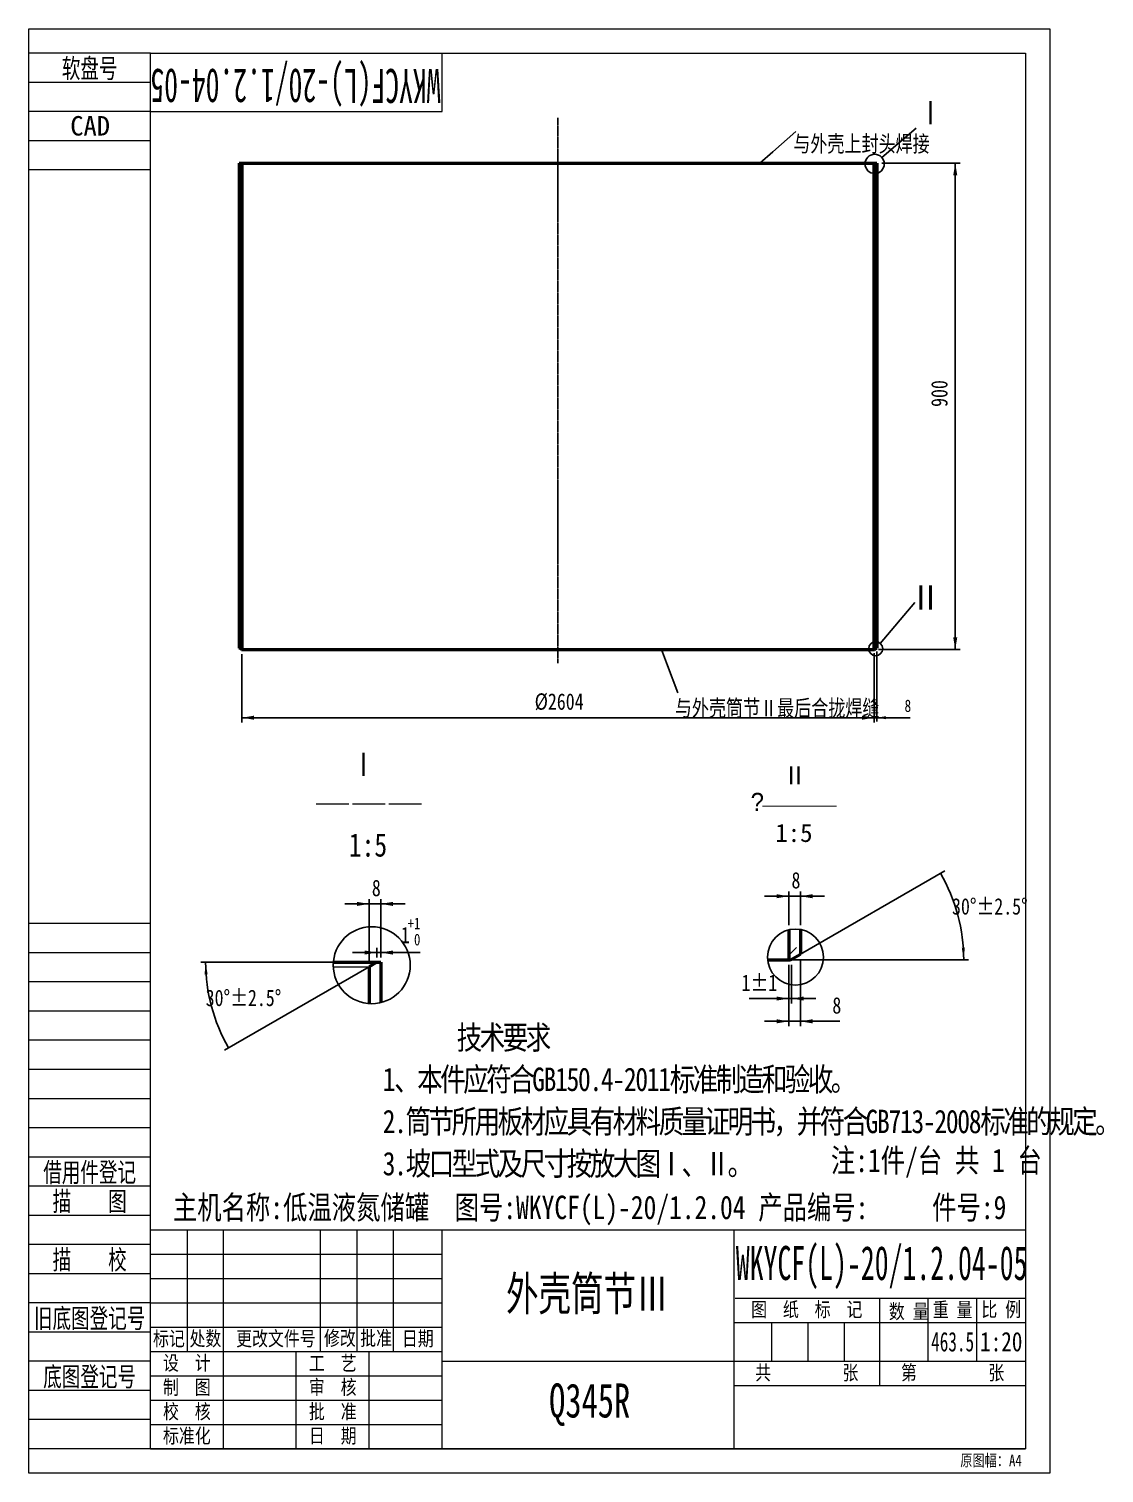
# Model space of a CAD drawing. Header units: millimetres. Extents: x 1505 to 130937, y -44938 to 37032.
# Drawn here: x 89996 to 94419, y -17128 to -11188 of the extents above; entities that cross this region are included whole.
import ezdxf

# ---------------------------------------------------------------- set-up
doc = ezdxf.new("R2010")
doc.units = ezdxf.units.MM
doc.linetypes.add('AM_ISO08W050', pattern=[16, 13, -1, 1, -1])
for name, color, linetype, lineweight in [('6', 2, 'Continuous', 18), ('AM_0', 7, 'Continuous', 50), ('AM_4', 3, 'Continuous', 25), ('AM_5', 3, 'Continuous', 25), ('AM_6', 2, 'Continuous', 15), ('AM_7', 4, 'AM_ISO08W050', 25), ('AM_8', 1, 'Continuous', 25), ('CDRAFT0', 7, 'Continuous', 18), ('RAHM2', 1, 'Continuous', 18), ('RAHM3', 2, 'Continuous', 18), ('RAHM5', 7, 'Continuous', 18), ('TILE1', 5, 'Continuous', 18)]:
    doc.layers.add(name, color=color, linetype=linetype, lineweight=lineweight)
doc.styles.add('ACANSTS', font='')
doc.styles.add('ACGBTS_0.596443', font='', dxfattribs={"width": 0.596868})
doc.styles.add('HZ', font='', dxfattribs={"width": 0.7})
doc.styles.add('PC_TEXTSTYLE', font='', dxfattribs={"width": 0.8})
doc.styles.get("Standard").update_dxf_attribs({"font": 'txt', "width": 0.8})
doc.styles.add('UserTxtStyle1', font='', dxfattribs={"width": 0.6})
doc.styles.add('UserTxtStyle2', font='', dxfattribs={"width": 0.65})
doc.styles.add('UserTxtStyle27', font='')
doc.styles.add('UserTxtStyle89', font='')
doc.styles.add('UserTxtStyle90', font='', dxfattribs={"width": 0.8})
doc.styles.get('ACANSTS').set_extended_font_data('宋体')
doc.styles.get('ACGBTS_0.596443').set_extended_font_data('宋体')
doc.styles.get('HZ').set_extended_font_data('宋体')
doc.styles.get('PC_TEXTSTYLE').set_extended_font_data('宋体')
doc.styles.get('UserTxtStyle1').set_extended_font_data('宋体')
doc.styles.get('UserTxtStyle2').set_extended_font_data('宋体')
doc.styles.get('UserTxtStyle27').set_extended_font_data('宋体')
doc.styles.get('UserTxtStyle89').set_extended_font_data('ms pgothic')
doc.styles.get('UserTxtStyle90').set_extended_font_data('宋体')
doc.dimstyles.new('AM_GB$0', dxfattribs={"dimtxt": 3.371484, "dimasz": 2.5, "dimexe": 1, "dimexo": 1, "dimgap": 2.088633, "dimtad": 1, "dimdsep": 46, "dimtxsty": 'Standard', "dimblk": 'NONE', "dimcen": 0, "dimdle": 5, "dimclrd": 256, "dimclre": 256, "dimclrt": 2, "dimadec": 0, "dimazin": 2, "dimtfac": 0.707107, "dimtdec": 3, "dimtmove": 2, "dimatfit": 3, "dimfxl": 1, "dimfrac": 2, "dimtolj": 1, "dimlwd": 18, "dimarcsym": 0})
doc.dimstyles.new('AM_GB$2', dxfattribs={"dimtxt": 3.371484, "dimasz": 2.5, "dimexe": 1, "dimexo": 1, "dimgap": 2.088633, "dimtad": 1, "dimtih": 1, "dimtoh": 1, "dimdsep": 46, "dimtxsty": 'Standard', "dimblk": 'NONE', "dimcen": 0, "dimdle": 5, "dimclrd": 256, "dimclre": 256, "dimclrt": 2, "dimadec": 0, "dimazin": 2, "dimtfac": 0.707107, "dimtdec": 3, "dimtmove": 2, "dimatfit": 3, "dimfxl": 1, "dimfrac": 2, "dimtolj": 1, "dimlwd": 18, "dimarcsym": 0})

# ---------------------------------------------------------------- blocks, each defined once
blk = doc.blocks.new('*X561')
at = {"layer": 'CDRAFT0'}
for p, q in [((1700, 5600), (1700, 5840)), ((500, 5600), (1700, 5600)), ((500, 100), (0, 100))]:
    blk.add_line(p, q, dxfattribs=at)
blk.add_lwpolyline([(500, 100), (500, 5840), (4100, 5840), (4100, 100), (500, 100)], dxfattribs=at)
at = {"layer": 'RAHM2'}
for p, q in [((500, 5720), (0, 5720)), ((500, 5480), (0, 5480)), ((500, 2260), (0, 2260)), ((500, 2020), (0, 2020)), ((500, 1780), (0, 1780)), ((500, 1540), (0, 1540)), ((500, 1300), (0, 1300)), ((500, 1060), (0, 1060)), ((500, 820), (0, 820)), ((500, 580), (0, 580)), ((500, 340), (0, 340)), ((500, 220), (0, 220))]:
    blk.add_line(p, q, dxfattribs=at)
at = {"layer": 'RAHM3'}
for p, q in [((500, 5840), (0, 5840)), ((500, 5600), (0, 5600)), ((500, 5360), (0, 5360)), ((500, 2140), (0, 2140)), ((500, 1900), (0, 1900)), ((500, 1660), (0, 1660)), ((500, 1420), (0, 1420)), ((500, 1180), (0, 1180)), ((500, 940), (0, 940)), ((500, 700), (0, 700)), ((500, 460), (0, 460))]:
    blk.add_line(p, q, dxfattribs=at)
at = {"layer": 'TILE1'}
blk.add_line((0, 0), (0, 5940), dxfattribs=at)
blk.add_lwpolyline([(0, 5940), (4200, 5940), (4200, 0), (0, 0)], dxfattribs=at)
at = {"layer": '6', "color": 1, "insert": (3831.6, 76.5), "char_height": 48.16, "width": 412.344, "attachment_point": 1, "line_spacing_factor": 1.37}
blk.add_mtext('原图幅：A4', dxfattribs=at)
at = {"layer": 'RAHM2', "char_height": 80, "attachment_point": 8}
for s, insert, width, style in [('软盘号', (250, 5728.9), 344.867, 'HZ'), ('CAD', (252, 5500), 244.667, 'ACANSTS'), ('借用件登记', (250, 1188), 587.067, 'HZ'), ('描    图', (250, 1069.3), 462, 'HZ'), ('描    校', (250, 828.9), 467.6, 'HZ'), ('旧底图登记号', (250, 587.6), 691.133, 'HZ'), ('底图登记号', (250, 347.6), 585.667, 'HZ')]:
    blk.add_mtext(s, dxfattribs=dict(at, insert=insert, width=width, style=style))
at = {"layer": 'RAHM5', "insert": (1096.7, 5723.9), "char_height": 140, "width": 266, "attachment_point": 5, "rotation": 180, "style": 'ACGBTS_0.596443'}
blk.add_mtext('WKYCF(L)-20/1.2.04-05', dxfattribs=at)
blk = doc.blocks.new('*X562')
at = {"layer": 'CDRAFT0'}
for p, q in [((-3600, 0), (-3600, 900)), ((-3600, 900), (0, 900)), ((-3447.7, 400), (-3447.7, 900)), ((-3300, 0), (-3300, 900)), ((-2900, 400), (-2900, 900)), ((-2750, 400), (-2750, 900)), ((-2600, 400), (-2600, 900)), ((-2400, 0), (-2400, 900)), ((-1200, 900), (-1200, 0)), ((0, 900), (0, 0)), ((-1194.4, 620), (0, 620)), ((-600, 261.7), (-600, 620)), ((-400, 360), (-400, 620)), ((-200, 360.6), (-200, 620)), ((-1199.3, 520), (0, 520)), ((-3600, 400), (-2400, 400)), ((-3000, 0), (-3000, 400)), ((-2700, 0.3), (-2700, 400)), ((-2400, 360), (0, 360)), ((-1200, 260), (0, 260)), ((-3600, 0), (0, 0))]:
    blk.add_line(p, q, dxfattribs=at)
at = {"layer": 'RAHM2'}
for p, q in [((-3600, 800), (-2400, 800)), ((-3600, 700), (-2400, 700)), ((-3600, 600), (-2400, 600)), ((-3600, 500), (-2400, 500)), ((-1044.4, 360.6), (-1044.4, 520)), ((-894.4, 360.6), (-894.4, 520)), ((-744.4, 360.6), (-744.4, 520)), ((-3600, 300), (-2400, 300)), ((-3600, 200), (-2400, 200)), ((-3600, 100), (-2400, 100))]:
    blk.add_line(p, q, dxfattribs=at)
for s, insert, char_height, width, attachment_point, style in [('图  纸  标  记', (-900, 570), 60, 698, 5, 'PC_TEXTSTYLE'), ('数 量', (-562.3, 528.3), 60, 247.2, 7, 'PC_TEXTSTYLE'), ('重 量', (-300, 570), 60, 247.6, 5, 'PC_TEXTSTYLE'), ('比 例', (-100, 570), 60, 232.4, 5, 'PC_TEXTSTYLE'), ('标记', (-3523.9, 450), 60, 195.6, 5, 'PC_TEXTSTYLE'), ('处数', (-3373.9, 450), 60, 194.4, 5, 'PC_TEXTSTYLE'), (' 更改文件号', (-3100, 450), 60, 556.8, 5, 'PC_TEXTSTYLE'), ('修改', (-2820.7, 451.8), 60, 196.4, 5, 'PC_TEXTSTYLE'), ('批准', (-2671.7, 451.8), 60, 196.4, 5, 'PC_TEXTSTYLE'), ('日期', (-2500, 450), 60, 176.4, 5, 'PC_TEXTSTYLE'), ('463.5', (-300, 440), 80, 270.4, 5, 'UserTxtStyle2'), ('设  计', (-3450, 350), 60, 297.2, 5, 'PC_TEXTSTYLE'), ('工  艺', (-2850, 350), 60, 295.6, 5, 'PC_TEXTSTYLE'), ('共         张', (-900, 310), 60, 657.6, 5, 'PC_TEXTSTYLE'), ('第         张', (-300, 310), 60, 657.2, 5, 'PC_TEXTSTYLE'), ('制  图', (-3450, 250), 60, 294, 5, 'PC_TEXTSTYLE'), ('审  核', (-2850, 250), 60, 294, 5, 'PC_TEXTSTYLE'), ('校  核', (-3450, 150), 60, 296.8, 5, 'PC_TEXTSTYLE'), ('批  准', (-2850, 150), 60, 298.8, 5, 'PC_TEXTSTYLE'), ('标准化', (-3450, 50), 60, 298.4, 5, 'PC_TEXTSTYLE'), ('日  期', (-2850, 50.3), 60, 278.8, 5, 'PC_TEXTSTYLE')]:
    blk.add_mtext(s, dxfattribs=dict(at, insert=insert, char_height=char_height, width=width, attachment_point=attachment_point, style=style))
at = {"layer": 'RAHM2', "color": 2, "insert": (-100, 440), "char_height": 80, "width": 266.133, "attachment_point": 5, "style": 'PC_TEXTSTYLE'}
blk.add_mtext('1:20', dxfattribs=at)
at = {"layer": 'RAHM5', "char_height": 140, "attachment_point": 5}
for s, insert, width, style in [('WKYCF(L)-20/1.2.04-05', (-592, 745.6), 1870.4, 'UserTxtStyle1'), ('外壳筒节Ⅲ', (-1802.7, 630.4), 1037.167, 'HZ'), ('Q345R', (-1793.2, 181.1), 518.583, 'HZ')]:
    blk.add_mtext(s, dxfattribs=dict(at, insert=insert, width=width, style=style))
blk = doc.blocks.new('*X563')
at = {"layer": 'AM_5'}
for points in [[(90872.6, -14020.6), (90922.6, -14012.2), (90922.6, -14028.9)], [(93472.6, -14020.6), (93422.6, -14012.2), (93422.6, -14028.9)]]:
    blk.add_hatch(color=256, dxfattribs=at).paths.add_polyline_path(points, flags=0)
for p, q in [((90872.6, -13759.7), (90872.6, -14040.6)), ((93472.6, -13759.7), (93472.6, -14040.6)), ((90872.6, -14020.6), (93472.6, -14020.6))]:
    blk.add_line(p, q, dxfattribs=at)
at = {"layer": 'AM_5', "color": 2, "insert": (92177.3, -13955.6), "char_height": 67.43, "width": 360, "attachment_point": 5, "line_spacing_factor": 1.37}
blk.add_mtext('%%C2604', dxfattribs=at)
blk = doc.blocks.new('_NONE')
blk = doc.blocks.new('*X564')
at = {"layer": 'AM_5'}
for points in [[(93472.6, -14020.6), (93435.1, -14026.8), (93435.1, -14014.3)], [(93484.6, -14020.6), (93522.1, -14026.8), (93522.1, -14014.3)]]:
    blk.add_hatch(color=256, dxfattribs=at).paths.add_polyline_path(points, flags=0)
for p, q in [((93472.6, -13754.7), (93472.6, -14035.6)), ((93484.6, -13748.9), (93484.6, -14035.6)), ((93620.8, -14020.6), (93397.6, -14020.6))]:
    blk.add_line(p, q, dxfattribs=at)
at = {"layer": 'AM_5', "color": 2, "insert": (93611.8, -13971.8), "char_height": 50.6, "width": 105, "attachment_point": 5, "line_spacing_factor": 1.37}
blk.add_mtext('8', dxfattribs=at)
blk = doc.blocks.new('*X565')
at = {"layer": 'AM_5'}
for points in [[(93806.8, -11739.7), (93815.1, -11789.7), (93798.4, -11789.7)], [(93806.8, -13739.7), (93815.1, -13689.7), (93798.4, -13689.7)]]:
    blk.add_hatch(color=256, dxfattribs=at).paths.add_polyline_path(points, flags=0)
for p, q in [((93504.6, -11739.7), (93826.8, -11739.7)), ((93806.8, -11739.7), (93806.8, -13739.7)), ((93491, -13739.7), (93826.8, -13739.7))]:
    blk.add_line(p, q, dxfattribs=at)
at = {"layer": 'AM_5', "color": 2, "insert": (93741.8, -12687.3), "char_height": 67.43, "width": 200, "attachment_point": 5, "rotation": 90, "line_spacing_factor": 1.37}
blk.add_mtext('900', dxfattribs=at)
blk = doc.blocks.new('*X566')
at = {"layer": 'AM_5', "color": 3}
for p, q in [((93150.6, -11609), (93055.9, -11693.2)), ((93055.9, -11693.2), (93003.6, -11739.7))]:
    blk.add_line(p, q, dxfattribs=at)
at = {"layer": 'AM_5', "color": 2, "insert": (93140.7, -11626.2), "char_height": 67.43, "width": 882.933, "attachment_point": 1, "line_spacing_factor": 1.37}
blk.add_mtext('与外壳上封头焊接', dxfattribs=at)
blk = doc.blocks.new('*X567')
at = {"layer": 'AM_5', "color": 3}
for p, q in [((92623.4, -13805.2), (92598.6, -13739.7)), ((92666.3, -13918.4), (92623.4, -13805.2))]:
    blk.add_line(p, q, dxfattribs=at)
at = {"layer": 'AM_5', "color": 2, "insert": (92653.4, -13947.2), "char_height": 67.43, "width": 1328.349, "attachment_point": 1, "line_spacing_factor": 1.37}
blk.add_mtext('与外壳筒节Ⅱ最后合拢焊缝', dxfattribs=at)
blk = doc.blocks.new('*X568')
at = {"layer": 'AM_4'}
blk.add_line((93505.3, -11716.8), (93645.7, -11595.4), dxfattribs=at)
at = {"layer": 'AM_4', "linetype": 'Continuous', "lineweight": 25}
blk.add_circle((93475.3, -11742.7), 39.6, dxfattribs=at)
at = {"layer": 'AM_4', "color": 2, "insert": (93654.6, -11580), "char_height": 96.3, "width": 78.154, "attachment_point": 7, "line_spacing_factor": 1.37}
blk.add_mtext('Ⅰ', dxfattribs=at)
blk = doc.blocks.new('*X569')
at = {"layer": 'AM_4', "color": 7, "linetype": 'Continuous', "lineweight": 25}
blk.add_circle((91406.4, -15038.5), 158.3, dxfattribs=at)
at = {"layer": 'AM_4', "color": 7, "attachment_point": 7, "line_spacing_factor": 1.37}
for s, insert, char_height, width in [('Ⅰ', (91322.8, -14260.1), 96.3, 78.154), ('1:5', (91312.4, -14593.4), 96.33, 184.286)]:
    blk.add_mtext(s, dxfattribs=dict(at, insert=insert, char_height=char_height, width=width))
at = {"layer": 'AM_4', "color": 7, "insert": (91176.5, -14426.8), "char_height": 100, "width": 660.5, "attachment_point": 7, "line_spacing_factor": 1.15057, "style": 'UserTxtStyle27'}
blk.add_mtext('\\T1.1;───', dxfattribs=at)
blk = doc.blocks.new('*X570')
at = {"layer": 'AM_0'}
for p, q in [((-157.9, 12), (36.9, 12)), ((20.9, 12), (-11.1, -6.4)), ((36.9, 12), (36.9, -154)), ((-11.1, -6.4), (-11.1, -157.9))]:
    blk.add_line(p, q, dxfattribs=at)
at = {"layer": 'CDRAFT0'}
blk.add_line((-158.2, -6.4), (-11.1, -6.4), dxfattribs=at)
blk = doc.blocks.new('*X571')
at = {"layer": 'AM_5'}
for points in [[(91395.3, -14786.4), (91345.3, -14794.8), (91345.3, -14778.1)], [(91443.3, -14786.4), (91493.3, -14794.8), (91493.3, -14778.1)]]:
    blk.add_hatch(color=256, dxfattribs=at).paths.add_polyline_path(points, flags=0)
for p, q in [((91543.3, -14786.4), (91295.3, -14786.4)), ((91395.3, -15024.9), (91395.3, -14766.4)), ((91443.3, -15006.4), (91443.3, -14766.4))]:
    blk.add_line(p, q, dxfattribs=at)
at = {"layer": 'AM_5', "color": 2, "insert": (91425.3, -14721.4), "char_height": 67.4, "width": 140, "attachment_point": 5, "line_spacing_factor": 1.37}
blk.add_mtext('8', dxfattribs=at)
blk = doc.blocks.new('*X573')
at = {"layer": 'CDRAFT0', "color": 3, "char_height": 47.88, "width": 187.44, "attachment_point": 1, "line_spacing_factor": 1.37}
for s, insert in [('+1', (91554.3, -14842.8)), (' 0', (91554.3, -14909.1))]:
    blk.add_mtext(s, dxfattribs=dict(at, insert=insert))
at = {"layer": 'CDRAFT0', "color": 2, "insert": (91526.3, -14880.5), "char_height": 67.4, "width": 299.44, "attachment_point": 1, "line_spacing_factor": 1.37}
blk.add_mtext('1', dxfattribs=at)
blk = doc.blocks.new('*X572')
at = {"layer": 'AM_5'}
for points in [[(91427.3, -14986.4), (91377.3, -14978.1), (91377.3, -14994.8)], [(91443.3, -14986.4), (91493.3, -14978.1), (91493.3, -14994.8)]]:
    blk.add_hatch(color=256, dxfattribs=at).paths.add_polyline_path(points, flags=0)
for p, q in [((91427.3, -15006.4), (91427.3, -14966.4)), ((91443.3, -15006.4), (91443.3, -14966.4)), ((91327.3, -14986.4), (91606.2, -14986.4))]:
    blk.add_line(p, q, dxfattribs=at)
at = {"layer": 'AM_5', "color": 2}
blk.add_blockref('*X573', (0, 0), dxfattribs=at)
blk = doc.blocks.new('*X574')
at = {"layer": 'AM_8', "linetype": 'Continuous', "lineweight": 18}
h = blk.add_hatch(dxfattribs=at)
h.set_pattern_fill('ANSI31', color=256, style=0, pattern_type=0)
h.set_pattern_definition([(45, (0, 0), (-89.8, 89.8), [])])
edge = h.paths.add_edge_path(flags=0)
edge.add_line((4, -11.5), (4, 115.1))
edge.add_arc((0, 0), 115.2, 88.01012, 104.06726)
edge.add_line((-28, 111.7), (-28, -11.5))
edge.add_line((-28, -11.5), (4, -11.5))
at = {"layer": 'AM_0'}
for p, q in [((-28, 111.7), (-28, -11.5)), ((20, 113.4), (20, 11.5)), ((-20, -11.5), (20, 11.5)), ((-114.6, -11.5), (-20, -11.5))]:
    blk.add_line(p, q, dxfattribs=at)
blk = doc.blocks.new('*X575')
at = {"layer": 'AM_5'}
for points in [[(93121.6, -14754.7), (93071.6, -14746.4), (93071.6, -14763.1)], [(93169.6, -14754.7), (93219.6, -14746.4), (93219.6, -14763.1)]]:
    blk.add_hatch(color=256, dxfattribs=at).paths.add_polyline_path(points, flags=0)
for p, q in [((93021.6, -14754.7), (93269.6, -14754.7)), ((93121.6, -14873.4), (93121.6, -14734.7)), ((93169.6, -14873.4), (93169.6, -14734.7))]:
    blk.add_line(p, q, dxfattribs=at)
at = {"layer": 'AM_5', "color": 2, "insert": (93151.6, -14689.7), "char_height": 67.4, "width": 140, "attachment_point": 5, "line_spacing_factor": 1.37}
blk.add_mtext('8', dxfattribs=at)
blk = doc.blocks.new('*X576')
at = {"layer": 'AM_5'}
for points in [[(93121.6, -15175.6), (93071.6, -15183.9), (93071.6, -15167.3)], [(93133.6, -15175.6), (93183.6, -15183.9), (93183.6, -15167.3)]]:
    blk.add_hatch(color=256, dxfattribs=at).paths.add_polyline_path(points, flags=0)
for p, q in [((93121.6, -15036.7), (93121.6, -15195.6)), ((93133.6, -15036.7), (93133.6, -15195.6)), ((93233.6, -15175.6), (92958.7, -15175.6))]:
    blk.add_line(p, q, dxfattribs=at)
at = {"layer": 'AM_5', "color": 2, "insert": (93001.1, -15110.6), "char_height": 67.43, "width": 144.04, "attachment_point": 5, "line_spacing_factor": 1.37}
blk.add_mtext('1%%P1', dxfattribs=at)
blk = doc.blocks.new('*X577')
at = {"layer": 'AM_5'}
for points in [[(93121.6, -15269.3), (93071.6, -15260.9), (93071.6, -15277.6)], [(93169.6, -15269.3), (93219.6, -15260.9), (93219.6, -15277.6)]]:
    blk.add_hatch(color=256, dxfattribs=at).paths.add_polyline_path(points, flags=0)
for p, q in [((93169.6, -15013.6), (93169.6, -15289.3)), ((93121.6, -15036.7), (93121.6, -15289.3)), ((93021.6, -15269.3), (93331.6, -15269.3))]:
    blk.add_line(p, q, dxfattribs=at)
at = {"layer": 'AM_5', "color": 2, "insert": (93319.6, -15204.3), "char_height": 67.4, "width": 140, "attachment_point": 5, "line_spacing_factor": 1.37}
blk.add_mtext('8', dxfattribs=at)
blk = doc.blocks.new('*X578')
at = {"layer": 'AM_5'}
blk.add_hatch(color=256, dxfattribs=at).paths.add_polyline_path([(90723.2, -15026.4), (90731.2, -15076.2), (90718.7, -15076.8)], flags=0)
blk.add_hatch(color=256, dxfattribs=at).paths.add_polyline_path([(90723.2, -15026.4), (90731.2, -15076.2), (90718.7, -15076.8)], flags=0)
for p, q in [((91248.5, -15026.4), (90703.2, -15026.4)), ((91395.3, -15044.9), (90800.2, -15388.5))]:
    blk.add_line(p, q, dxfattribs=at)
for start, end in [(180, 195), (195, 210)]:
    blk.add_arc((91427.3, -15026.4), 704.1, start, end, dxfattribs=at)
at = {"layer": 'AM_5', "color": 2, "insert": (90878.9, -15173.4), "char_height": 67.43, "width": 391.84, "attachment_point": 5, "line_spacing_factor": 1.37}
blk.add_mtext('30%%D%%P2.5%%D', dxfattribs=at)
blk = doc.blocks.new('*X579')
at = {"layer": 'AM_5'}
blk.add_hatch(color=256, dxfattribs=at).paths.add_polyline_path([(93841.7, -15016.7), (93833.7, -14967), (93846.2, -14966.3)], flags=0)
blk.add_hatch(color=256, dxfattribs=at).paths.add_polyline_path([(93841.7, -15016.7), (93833.7, -14967), (93846.2, -14966.3)], flags=0)
for p, q in [((93169.6, -14993.6), (93763.6, -14650.7)), ((93129.6, -15016.7), (93861.7, -15016.7))]:
    blk.add_line(p, q, dxfattribs=at)
for start, end in [(15, 30), (360, 15)]:
    blk.add_arc((93129.6, -15016.7), 712.1, start, end, dxfattribs=at)
at = {"layer": 'AM_5', "color": 2, "insert": (93949.2, -14797.1), "char_height": 67.43, "width": 391.84, "attachment_point": 5, "line_spacing_factor": 1.37}
blk.add_mtext('30%%D%%P2.5%%D', dxfattribs=at)

msp = doc.modelspace()

# ---------------------------------------------------------------- linework, layer by layer
at = {"layer": 'AM_0'}
for p, q in [((90860.56593, -11739.69677), (93484.56593, -11739.69677)), ((90860.56593, -11739.69677), (90860.56593, -13733.92327)), ((90864.56593, -11739.69677), (90872.56593, -11744.31557)), ((90870.56593, -11739.69677), (93474.56593, -11739.69677)), ((90872.56593, -11744.31557), (90872.56593, -13739.69677)), ((93480.56593, -11739.69677), (93472.56593, -11744.31557)), ((93472.56593, -11744.31557), (93472.56593, -13739.69677)), ((93484.56593, -11739.69677), (93484.56593, -13733.92327)), ((90870.56593, -13739.69677), (90860.56593, -13733.92327)), ((90870.56593, -13739.69677), (93474.56593, -13739.69677)), ((93474.56593, -13739.69677), (93484.56593, -13733.92327))]:
    msp.add_line(p, q, dxfattribs=at)
at = {"layer": 'AM_4'}
msp.add_line((93498.15094, -13714.80998), (93640.15934, -13546.70718), dxfattribs=at)
for centre, radius in [((93479.56593, -13736.81002), 28.79938), ((93149.62345, -15005.18986), 115.19752)]:
    msp.add_circle(centre, radius, dxfattribs=at)
at = {"layer": 'AM_7', "linetype": 'AM_ISO08W050', "lineweight": 25}
msp.add_line((92172.56593, -11553.14682), (92172.56593, -13795.57677), dxfattribs=at)
at = {"layer": 'CDRAFT0'}
msp.add_line((90872.56593, -11744.31557), (93472.56593, -11744.31557), dxfattribs=at)

# ---------------------------------------------------------------- block references
at = {"layer": 'AM_0', "linetype": 'Continuous', "lineweight": 18}
for name, p in [('*X561', (89996.04398, -17127.50434)), ('*X562', (94096.04398, -17027.50434))]:
    msp.add_blockref(name, p, dxfattribs=at)
at = {"layer": 'AM_0'}
for name, p in [('*X574', (93149.62345, -15005.18986)), ('*X570', (91406.41346, -15038.47861))]:
    msp.add_blockref(name, p, dxfattribs=at)
at = {"layer": 'AM_4'}
for name in ['*X568', '*X569']:
    msp.add_blockref(name, (0, 0), dxfattribs=at)
at = {"layer": 'AM_5'}
for name in ['*X566', '*X567']:
    msp.add_blockref(name, (0, 0), dxfattribs=at)

# ---------------------------------------------------------------- texts
at = {"layer": 'AM_4', "color": 2}
for s, insert, char_height, width, attachment_point, style in [('Ⅱ', (93685.13868, -13526.10134), 100, 171.4285714, 5, 'ACANSTS'), ('Ⅱ', (93095.87725, -14219.96706), 75, 124.1666667, 1, 'ACANSTS'), ('?', (92965.31178, -14329.59668), 75, 736.4285714, 1, 'UserTxtStyle89'), ('───', (93013.52606, -14348.32606), 75, 736.4285714, 1, 'ACANSTS'), ('1:5', (93066.71059, -14456.64876), 75, 282.5, 1, 'ACANSTS')]:
    msp.add_mtext(s, dxfattribs=dict(at, insert=insert, char_height=char_height, width=width, attachment_point=attachment_point, style=style))
at = {"layer": 'AM_6', "color": 2, "linetype": 'Continuous', "lineweight": 50, "char_height": 96.328125, "attachment_point": 1, "line_spacing_factor": 1.37, "style": 'UserTxtStyle90'}
for s, insert, width in [('\\T0.9; 技术要求', (91708.67316, -15287.88874), 1183.8095238), ('\\T0.9;1、本件应符合GB150.4-2011标准制造和验收。', (91451.5303, -15459.58974), 2975.5018315), ('\\T0.9;2.筒节所用板材应具有材料质量证明书，并符合GB713-2008标准的规定。', (91451.5303, -15632.95774), 4694.7399267), ('\\T0.9;3.坡口型式及尺寸按放大图Ⅰ、Ⅱ。', (91451.5303, -15806.32574), 2181.4505495)]:
    msp.add_mtext(s, dxfattribs=dict(at, insert=insert, width=width))
at = {"layer": 'AM_6', "color": 2, "linetype": 'Continuous', "lineweight": 50, "char_height": 96.328125, "attachment_point": 1, "line_spacing_factor": 1.37}
for s, insert, width in [('注:1件/台 共 1 台', (93295.16453, -15792.99438), 1397.9047619), ('主机名称:低温液氮储罐  图号:WKYCF(L)-20/1.2.04 产品编号:     件号:9', (90588.58345, -15986.40156), 6647.2380952)]:
    msp.add_mtext(s, dxfattribs=dict(at, insert=insert, width=width))

# ---------------------------------------------------------------- dimensions: what is measured, and where the dimension line sits
at = {"layer": 'AM_5'}
dim = msp.add_linear_dim(base=(93806.75352, -13739.69677), p1=(93484.56593, -11739.69677), p2=(93471.02171, -13739.69677), angle=90, text='900', dimstyle='AM_GB$0', override={"dimscale": 20, "dimsah": 1, "dimtfill": 1}, dxfattribs=at)
dim.commit()
dim.dimension.update_dxf_attribs({"geometry": '*X565', "text_midpoint": (93806.75352, -12687.26905), "dimtype": 160})
for base, p1, p2, text, override, picture, middle in [((93472.56593, -14020.55851), (90872.56593, -13739.69677), (93472.56593, -13739.69677), '%%C2604', {"dimscale": 20, "dimsah": 1, "dimtfill": 1}, '*X563', (92177.27654, -14020.55851)), ((93472.56593, -14020.57017), (93484.56593, -13733.92327), (93472.56593, -13739.69677), '8', {"dimscale": 15, "dimsah": 1, "dimtfill": 1}, '*X564', (93607.26748, -14020.57017)), ((93169.62345, -14754.74567), (93121.62345, -14893.44699), (93169.62345, -14893.44699), '8', {"dimscale": 20, "dimsah": 1, "dimtfill": 1}, '*X575', (93145.62345, -14754.74567)), ((91395.27739, -14786.43282), (91443.27739, -15026.43282), (91395.27739, -15044.90803), '8', {"dimscale": 20, "dimsah": 1, "dimtfill": 1}, '*X571', (91419.27739, -14786.43282)), ((91443.27739, -14986.43282), (91427.27739, -15026.43282), (91443.27739, -15026.43282), '\\A1;1{\\H0.5x;\\S+1^  0;}', {"dimscale": 20, "dimsah": 1, "dimtfill": 1}, '*X572', (91563.67739, -14986.43282)), ((93121.62345, -15175.61634), (93133.58053, -15016.73686), (93121.62345, -15016.73686), '1%%P1', {"dimscale": 20, "dimsah": 1, "dimtfill": 1}, '*X576', (93001.22345, -15175.61634)), ((93169.62345, -15269.25565), (93121.62345, -15016.73686), (93169.62345, -14993.64285), '8', {"dimscale": 20, "dimsah": 1, "dimtfill": 1}, '*X577', (93313.62345, -15269.25565))]:
    dim = msp.add_linear_dim(base=base, p1=p1, p2=p2, text=text, dimstyle='AM_GB$0', override=override, dxfattribs=at)
    dim.commit()
    dim.dimension.update_dxf_attribs({"geometry": picture, "text_midpoint": middle, "dimtype": 160})
for base, line1, line2, picture, middle in [((93817.44787, -14832.43487), ((93035.00611, -15016.73686), (93129.62345, -15016.73686)), ((93129.62345, -15016.73686), (93169.62345, -14993.64285)), '*X579', (93949.22333, -14797.12574)), ((90747.16738, -15208.66774), ((91248.54232, -15026.43282), (91443.27739, -15026.43282)), ((91427.27739, -15026.43282), (91395.27739, -15044.90803)), '*X578', (90878.94284, -15173.35862))]:
    dim = msp.add_angular_dim_2l(base=base, line1=line1, line2=line2, text='30%%D%%P2.5%%D', dimstyle='AM_GB$2', override={"dimscale": 20, "dimtad": 0, "dimtih": 0, "dimtoh": 0, "dimsah": 1, "dimtix": 1, "dimtfill": 1}, dxfattribs=at)
    dim.commit()
    dim.dimension.update_dxf_attribs({"geometry": picture, "text_midpoint": middle})

doc.saveas('drawing.dxf')
